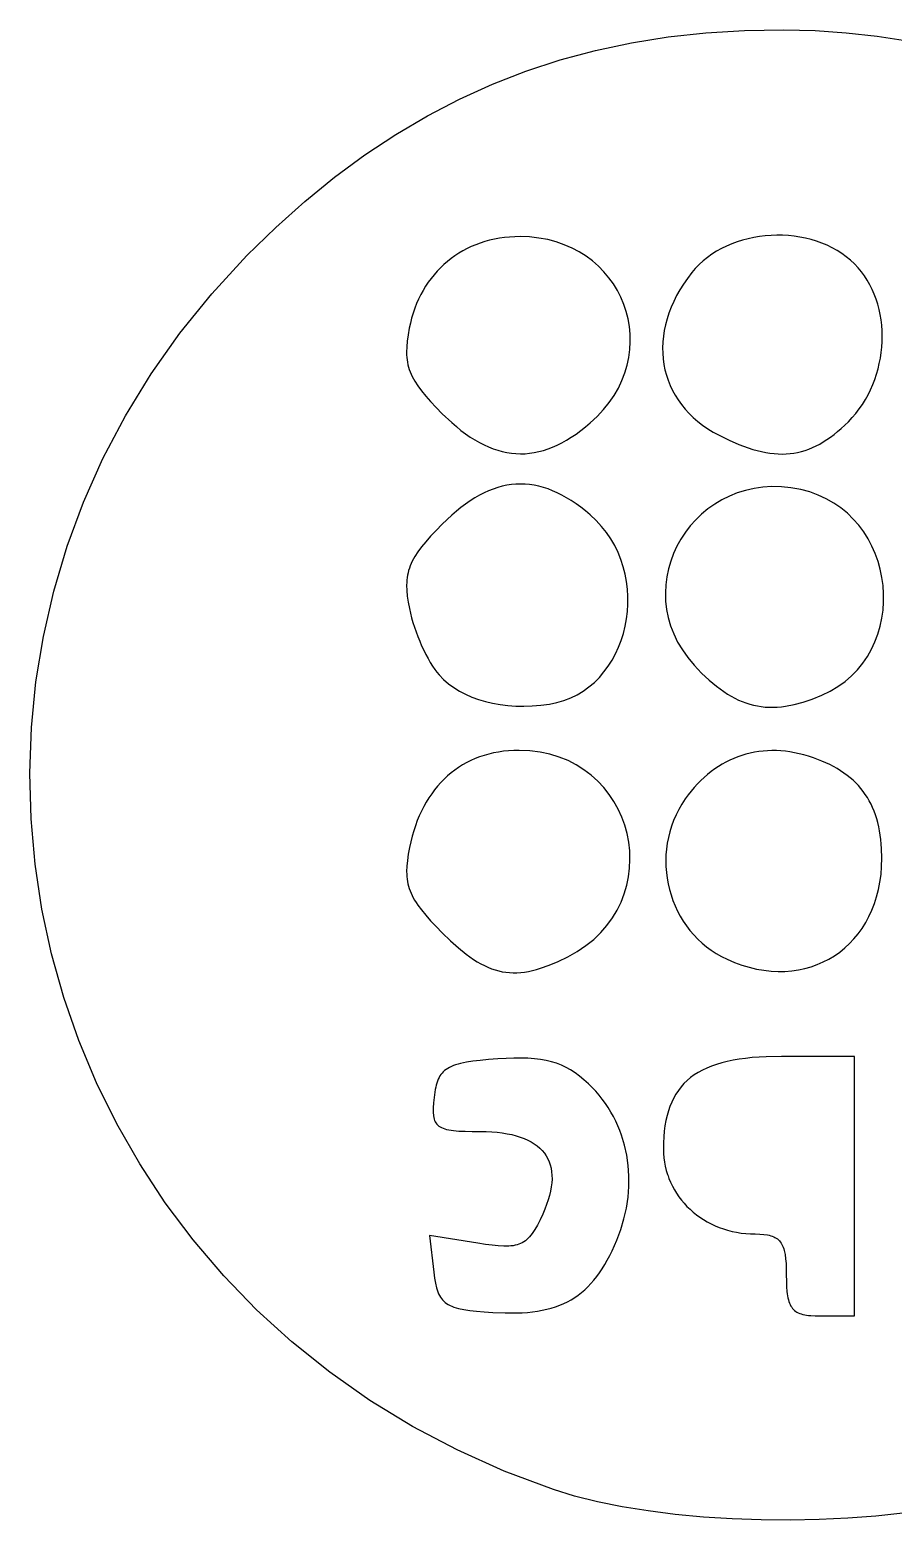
# Model space of a CAD drawing. Extents: x 70.3 to 133.4, y -81.7 to -32.
# Drawn here: x 88.542 to 90.884, y -80.133 to -76.093 of the extents above; entities that cross this region are included whole.
import ezdxf

# ---------------------------------------------------------------- set-up
doc = ezdxf.new("R2010")
doc.units = 0
doc.layers.add('BLACK', color=7, linetype='CONTINUOUS')

msp = doc.modelspace()

# ---------------------------------------------------------------- linework, layer by layer
at = {"layer": 'BLACK', "linetype": 'CONTINUOUS'}
for p, q in [((90.076504, -76.148721), (90.173987, -76.127951)), ((90.173987, -76.127951), (90.273768, -76.111983)), ((90.273768, -76.111983), (90.375935, -76.100781)), ((90.375935, -76.100781), (90.480572, -76.094307)), ((90.480572, -76.094307), (90.587766, -76.092526)), ((90.587766, -76.092526), (90.672778, -76.094775)), ((90.672778, -76.094775), (90.757129, -76.100606)), ((90.757129, -76.100606), (90.840728, -76.109949)), ((90.840728, -76.109949), (90.923487, -76.122737)), ((89.981232, -76.174328), (90.076504, -76.148721)), ((89.79698, -76.240201), (89.888086, -76.204809)), ((89.888086, -76.204809), (89.981232, -76.174328)), ((89.707826, -76.280539), (89.79698, -76.240201)), ((89.620538, -76.32586), (89.707826, -76.280539)), ((89.535031, -76.376201), (89.620538, -76.32586)), ((89.451217, -76.431597), (89.535031, -76.376201)), ((89.36901, -76.492085), (89.451217, -76.431597)), ((89.288324, -76.557701), (89.36901, -76.492085)), ((89.209073, -76.628481), (89.288324, -76.557701)), ((89.13117, -76.704462), (89.209073, -76.628481)), ((89.843497, -76.654467), (89.829598, -76.655858)), ((89.857635, -76.653628), (89.843497, -76.654467)), ((89.872003, -76.653346), (89.857635, -76.653628)), ((89.898049, -76.654273), (89.872003, -76.653346)), ((89.923116, -76.656997), (89.898049, -76.654273)), ((90.521502, -76.65308), (90.506, -76.655653)), ((90.53714, -76.651199), (90.521502, -76.65308)), ((90.552869, -76.650013), (90.53714, -76.651199)), ((90.568644, -76.649522), (90.552869, -76.650013)), ((90.584417, -76.649732), (90.568644, -76.649522)), ((90.600143, -76.650642), (90.584417, -76.649732)), ((90.615778, -76.652257), (90.600143, -76.650642)), ((90.631274, -76.654578), (90.615778, -76.652257)), ((90.646586, -76.657608), (90.631274, -76.654578)), ((89.716771, -76.691907), (89.705764, -76.69839)), ((89.728108, -76.6859), (89.716771, -76.691907)), ((89.739766, -76.680375), (89.728108, -76.6859)), ((89.751736, -76.675341), (89.739766, -76.680375)), ((89.764009, -76.670805), (89.751736, -76.675341)), ((89.776576, -76.666775), (89.764009, -76.670805)), ((89.789427, -76.663257), (89.776576, -76.666775)), ((89.802554, -76.66026), (89.789427, -76.663257)), ((89.815947, -76.657791), (89.802554, -76.66026)), ((89.829598, -76.655858), (89.815947, -76.657791)), ((89.947172, -76.661436), (89.923116, -76.656997)), ((89.970185, -76.667504), (89.947172, -76.661436)), ((89.992123, -76.675118), (89.970185, -76.667504)), ((90.012956, -76.684193), (89.992123, -76.675118)), ((90.032651, -76.694647), (90.012956, -76.684193)), ((90.051176, -76.706395), (90.032651, -76.694647)), ((90.40515, -76.692829), (90.392387, -76.700848)), ((90.418415, -76.685481), (90.40515, -76.692829)), ((90.432138, -76.678809), (90.418415, -76.685481)), ((90.446271, -76.672814), (90.432138, -76.678809)), ((90.46077, -76.667498), (90.446271, -76.672814)), ((90.475588, -76.662864), (90.46077, -76.667498)), ((90.49068, -76.658915), (90.475588, -76.662864)), ((90.506, -76.655653), (90.49068, -76.658915)), ((90.661669, -76.661349), (90.646586, -76.657608)), ((90.676476, -76.665804), (90.661669, -76.661349)), ((90.690961, -76.670975), (90.676476, -76.665804)), ((90.70508, -76.676864), (90.690961, -76.670975)), ((90.718786, -76.683475), (90.70508, -76.676864)), ((90.732034, -76.690809), (90.718786, -76.683475)), ((90.744777, -76.698869), (90.732034, -76.690809)), ((89.035734, -76.807955), (89.13117, -76.704462)), ((89.665219, -76.728926), (89.655999, -76.737673)), ((89.674815, -76.720616), (89.665219, -76.728926)), ((89.684777, -76.712752), (89.674815, -76.720616)), ((89.695096, -76.705341), (89.684777, -76.712752)), ((89.705764, -76.69839), (89.695096, -76.705341)), ((90.0685, -76.719352), (90.051176, -76.706395)), ((90.084592, -76.733436), (90.0685, -76.719352)), ((90.099419, -76.748561), (90.084592, -76.733436)), ((90.357571, -76.728916), (90.347276, -76.739601)), ((90.368552, -76.718895), (90.357571, -76.728916)), ((90.380172, -76.709538), (90.368552, -76.718895)), ((90.392387, -76.700848), (90.380172, -76.709538)), ((90.756971, -76.707658), (90.744777, -76.698869)), ((90.768568, -76.717177), (90.756971, -76.707658)), ((90.779524, -76.727429), (90.768568, -76.717177)), ((90.78917, -76.737696), (90.779524, -76.727429)), ((89.630684, -76.766466), (89.623057, -76.776889)), ((89.638722, -76.756451), (89.630684, -76.766466)), ((89.647164, -76.74685), (89.638722, -76.756451)), ((89.655999, -76.737673), (89.647164, -76.74685)), ((90.112949, -76.764645), (90.099419, -76.748561)), ((90.125152, -76.781603), (90.112949, -76.764645)), ((90.326109, -76.766364), (90.315441, -76.781905)), ((90.337712, -76.750946), (90.326109, -76.766364)), ((90.347276, -76.739601), (90.337712, -76.750946)), ((90.798145, -76.748512), (90.78917, -76.737696)), ((90.806452, -76.75984), (90.798145, -76.748512)), ((90.814092, -76.771648), (90.806452, -76.75984)), ((90.821066, -76.783899), (90.814092, -76.771648)), ((88.94902, -76.915091), (89.035734, -76.807955)), ((89.60274, -76.81053), (89.596852, -76.822509)), ((89.609076, -76.798929), (89.60274, -76.81053)), ((89.615851, -76.787713), (89.609076, -76.798929)), ((89.623057, -76.776889), (89.615851, -76.787713)), ((90.135995, -76.799351), (90.125152, -76.781603)), ((90.145447, -76.817805), (90.135995, -76.799351)), ((90.2969, -76.813265), (90.289019, -76.829038)), ((90.305706, -76.797546), (90.2969, -76.813265)), ((90.315441, -76.781905), (90.305706, -76.797546)), ((90.827376, -76.79656), (90.821066, -76.783899)), ((90.833022, -76.809594), (90.827376, -76.79656)), ((90.838007, -76.822968), (90.833022, -76.809594)), ((89.586457, -76.84757), (89.581969, -76.860637)), ((89.591421, -76.834859), (89.586457, -76.84757)), ((89.596852, -76.822509), (89.591421, -76.834859)), ((90.153476, -76.836881), (90.145447, -76.817805)), ((90.16005, -76.856495), (90.153476, -76.836881)), ((90.165138, -76.876564), (90.16005, -76.856495)), ((90.282058, -76.844843), (90.276015, -76.860657)), ((90.289019, -76.829038), (90.282058, -76.844843)), ((90.842331, -76.836646), (90.838007, -76.822968)), ((90.845996, -76.850594), (90.842331, -76.836646)), ((90.849004, -76.864776), (90.845996, -76.850594)), ((89.574455, -76.887806), (89.571448, -76.901893)), ((89.577965, -76.874052), (89.574455, -76.887806)), ((89.581969, -76.860637), (89.577965, -76.874052)), ((90.168708, -76.897003), (90.165138, -76.876564)), ((90.170728, -76.917729), (90.168708, -76.897003)), ((90.266665, -76.892218), (90.26335, -76.90792)), ((90.270885, -76.876456), (90.266665, -76.892218)), ((90.276015, -76.860657), (90.270885, -76.876456)), ((90.851356, -76.879158), (90.849004, -76.864776)), ((90.853052, -76.893705), (90.851356, -76.879158)), ((90.854095, -76.908383), (90.853052, -76.893705)), ((88.870938, -77.025512), (88.94902, -76.915091)), ((89.565916, -76.936545), (89.564508, -76.952134)), ((89.568252, -76.919856), (89.565916, -76.936545)), ((89.571448, -76.901893), (89.568252, -76.919856)), ((90.171167, -76.938657), (90.170728, -76.917729)), ((90.260937, -76.92354), (90.25946, -76.938657)), ((90.26335, -76.90792), (90.260937, -76.92354)), ((90.854486, -76.923155), (90.854095, -76.908383)), ((90.854226, -76.937988), (90.854486, -76.923155)), ((89.564508, -76.952134), (89.564094, -76.966794)), ((89.564094, -76.966794), (89.56428, -76.973831)), ((89.56428, -76.973831), (89.564741, -76.9807)), ((90.167173, -76.980784), (90.169992, -76.959703)), ((90.169992, -76.959703), (90.171167, -76.938657)), ((90.259422, -76.939053), (90.2588, -76.954437)), ((90.2588, -76.954437), (90.25907, -76.96967)), ((90.25907, -76.96967), (90.260225, -76.984729)), ((90.25946, -76.938657), (90.259422, -76.939053)), ((90.849556, -76.982501), (90.85176, -76.967696)), ((90.85176, -76.967696), (90.853317, -76.952847)), ((90.853317, -76.952847), (90.854226, -76.937988)), ((89.564741, -76.9807), (89.565483, -76.987424)), ((89.565483, -76.987424), (89.566516, -76.994025)), ((89.566516, -76.994025), (89.567848, -77.000523)), ((89.567848, -77.000523), (89.569487, -77.006941)), ((89.569487, -77.006941), (89.571442, -77.013301)), ((89.571442, -77.013301), (89.573721, -77.019623)), ((90.156473, -77.022713), (90.162677, -77.001815)), ((90.162677, -77.001815), (90.167173, -76.980784)), ((90.260225, -76.984729), (90.262263, -76.99959)), ((90.262263, -76.99959), (90.26518, -77.01423)), ((90.26518, -77.01423), (90.268971, -77.028628)), ((90.839079, -77.026304), (90.843214, -77.01184)), ((90.843214, -77.01184), (90.846707, -76.997228)), ((90.846707, -76.997228), (90.849556, -76.982501)), ((88.801399, -77.138863), (88.870938, -77.025512)), ((89.573721, -77.019623), (89.576332, -77.02593)), ((89.576332, -77.02593), (89.579284, -77.032243)), ((89.579284, -77.032243), (89.582586, -77.038584)), ((89.582586, -77.038584), (89.586245, -77.044974)), ((89.586245, -77.044974), (89.594668, -77.057991)), ((89.594668, -77.057991), (89.604623, -77.071465)), ((90.138814, -77.063773), (90.148529, -77.043394)), ((90.148529, -77.043394), (90.156473, -77.022713)), ((90.268971, -77.028628), (90.273634, -77.042759)), ((90.273634, -77.042759), (90.279164, -77.056601)), ((90.279164, -77.056601), (90.285556, -77.070131)), ((90.822831, -77.068454), (90.828886, -77.054645)), ((90.828886, -77.054645), (90.834302, -77.040584)), ((90.834302, -77.040584), (90.839079, -77.026304)), ((89.604623, -77.071465), (89.616176, -77.08557)), ((89.616176, -77.08557), (89.629393, -77.100479)), ((90.113942, -77.103291), (90.127295, -77.083766)), ((90.127295, -77.083766), (90.138814, -77.063773)), ((90.285556, -77.070131), (90.292809, -77.083326)), ((90.292809, -77.083326), (90.300917, -77.096163)), ((90.300917, -77.096163), (90.309877, -77.10862)), ((90.80085, -77.108011), (90.808811, -77.095171)), ((90.808811, -77.095171), (90.816139, -77.081974)), ((90.816139, -77.081974), (90.822831, -77.068454)), ((88.740315, -77.254784), (88.801399, -77.138863)), ((89.629393, -77.100479), (89.644343, -77.116366)), ((89.644343, -77.116366), (89.661091, -77.133403)), ((89.661091, -77.133403), (89.686545, -77.157463)), ((90.081603, -77.140596), (90.098721, -77.122262)), ((90.098721, -77.122262), (90.113942, -77.103291)), ((90.309877, -77.10862), (90.319684, -77.120673)), ((90.319684, -77.120673), (90.330336, -77.1323)), ((90.330336, -77.1323), (90.341828, -77.143477)), ((90.773172, -77.144033), (90.783029, -77.132476)), ((90.783029, -77.132476), (90.792255, -77.120457)), ((90.792255, -77.120457), (90.80085, -77.108011)), ((89.686545, -77.157463), (89.699195, -77.168364)), ((89.699195, -77.168364), (89.711798, -77.178512)), ((89.711798, -77.178512), (89.724359, -77.187908)), ((90.023838, -77.188422), (90.036678, -77.179096)), ((90.036678, -77.179096), (90.049582, -77.169025)), ((90.049582, -77.169025), (90.062554, -77.158208)), ((90.062554, -77.158208), (90.081603, -77.140596)), ((90.341828, -77.143477), (90.354157, -77.154182)), ((90.354157, -77.154182), (90.367317, -77.164392)), ((90.367317, -77.164392), (90.381307, -77.174083)), ((90.381307, -77.174083), (90.396121, -77.183234)), ((90.733565, -77.181878), (90.74325, -77.173497)), ((90.74325, -77.173497), (90.762687, -77.155093)), ((90.762687, -77.155093), (90.773172, -77.144033)), ((89.724359, -77.187908), (89.736882, -77.196552)), ((89.736882, -77.196552), (89.749371, -77.204444)), ((89.749371, -77.204444), (89.76183, -77.211585)), ((89.76183, -77.211585), (89.774263, -77.217975)), ((89.774263, -77.217975), (89.786675, -77.223614)), ((89.960463, -77.223858), (89.973042, -77.218264)), ((89.973042, -77.218264), (89.985665, -77.211923)), ((89.985665, -77.211923), (89.998336, -77.204836)), ((89.998336, -77.204836), (90.011059, -77.197002)), ((90.011059, -77.197002), (90.023838, -77.188422)), ((90.396121, -77.183234), (90.411757, -77.19182)), ((90.411757, -77.19182), (90.439238, -77.205315)), ((90.439238, -77.205315), (90.465573, -77.216746)), ((90.465573, -77.216746), (90.490848, -77.226106)), ((90.675232, -77.220724), (90.685035, -77.215605)), ((90.685035, -77.215605), (90.694791, -77.209946)), ((90.694791, -77.209946), (90.704511, -77.203745)), ((90.704511, -77.203745), (90.714206, -77.197)), ((90.714206, -77.197), (90.723887, -77.189712)), ((90.723887, -77.189712), (90.733565, -77.181878)), ((88.687597, -77.37292), (88.740315, -77.254784)), ((89.786675, -77.223614), (89.799069, -77.228503)), ((89.799069, -77.228503), (89.81145, -77.232641)), ((89.81145, -77.232641), (89.823822, -77.236029)), ((89.823822, -77.236029), (89.836188, -77.238667)), ((89.836188, -77.238667), (89.848553, -77.240555)), ((89.848553, -77.240555), (89.860921, -77.241694)), ((89.860921, -77.241694), (89.873296, -77.242084)), ((89.873296, -77.242084), (89.885682, -77.241725)), ((89.885682, -77.241725), (89.898083, -77.240617)), ((89.898083, -77.240617), (89.910504, -77.238761)), ((89.910504, -77.238761), (89.922948, -77.236157)), ((89.922948, -77.236157), (89.93542, -77.232805)), ((89.93542, -77.232805), (89.947924, -77.228705)), ((89.947924, -77.228705), (89.960463, -77.223858)), ((90.490848, -77.226106), (90.503115, -77.230006)), ((90.503115, -77.230006), (90.515151, -77.233385)), ((90.515151, -77.233385), (90.526965, -77.236241)), ((90.526965, -77.236241), (90.538568, -77.238574)), ((90.538568, -77.238574), (90.549973, -77.240381)), ((90.549973, -77.240381), (90.561188, -77.241663)), ((90.561188, -77.241663), (90.572226, -77.242418)), ((90.572226, -77.242418), (90.583097, -77.242644)), ((90.583097, -77.242644), (90.593813, -77.242341)), ((90.593813, -77.242341), (90.604383, -77.241508)), ((90.604383, -77.241508), (90.614819, -77.240143)), ((90.614819, -77.240143), (90.625133, -77.238245)), ((90.625133, -77.238245), (90.635333, -77.235813)), ((90.635333, -77.235813), (90.645433, -77.232846)), ((90.645433, -77.232846), (90.655442, -77.229343)), ((90.655442, -77.229343), (90.665371, -77.225303)), ((90.665371, -77.225303), (90.675232, -77.220724)), ((89.799069, -77.337606), (89.786675, -77.342494)), ((89.81145, -77.333468), (89.799069, -77.337606)), ((89.823822, -77.33008), (89.81145, -77.333468)), ((89.836188, -77.327442), (89.823822, -77.33008)), ((89.848553, -77.325554), (89.836188, -77.327442)), ((89.860921, -77.324415), (89.848553, -77.325554)), ((89.873296, -77.324025), (89.860921, -77.324415)), ((89.885682, -77.324384), (89.873296, -77.324025)), ((89.898084, -77.325491), (89.885682, -77.324384)), ((89.910504, -77.327347), (89.898084, -77.325491)), ((89.922949, -77.329952), (89.910504, -77.327347)), ((89.93542, -77.333304), (89.922949, -77.329952)), ((89.947924, -77.337403), (89.93542, -77.333304)), ((89.960463, -77.34225), (89.947924, -77.337403)), ((90.483706, -77.341292), (90.461414, -77.348227)), ((90.506854, -77.33608), (90.483706, -77.341292)), ((90.530802, -77.332685), (90.506854, -77.33608)), ((90.555494, -77.331196), (90.530802, -77.332685)), ((90.580875, -77.331706), (90.555494, -77.331196)), ((90.606891, -77.334304), (90.580875, -77.331706)), ((90.633484, -77.339084), (90.606891, -77.334304)), ((90.657972, -77.345561), (90.633484, -77.339084)), ((88.643157, -77.492911), (88.687597, -77.37292)), ((89.724359, -77.378201), (89.711798, -77.387597)), ((89.736882, -77.369556), (89.724359, -77.378201)), ((89.749371, -77.361664), (89.736882, -77.369556)), ((89.76183, -77.354523), (89.749371, -77.361664)), ((89.774263, -77.348133), (89.76183, -77.354523)), ((89.786675, -77.342494), (89.774263, -77.348133)), ((89.973042, -77.347844), (89.960463, -77.34225)), ((89.985665, -77.354185), (89.973042, -77.347844)), ((89.998336, -77.361273), (89.985665, -77.354185)), ((90.011059, -77.369106), (89.998336, -77.361273)), ((90.023838, -77.377686), (90.011059, -77.369106)), ((90.036678, -77.387012), (90.023838, -77.377686)), ((90.400223, -77.378467), (90.381907, -77.391388)), ((90.419617, -77.366906), (90.400223, -77.378467)), ((90.440032, -77.356796), (90.419617, -77.366906)), ((90.461414, -77.348227), (90.440032, -77.356796)), ((90.68111, -77.353865), (90.657972, -77.345561)), ((90.702886, -77.363883), (90.68111, -77.353865)), ((90.723291, -77.375505), (90.702886, -77.363883)), ((90.742311, -77.388618), (90.723291, -77.375505)), ((89.686545, -77.408645), (89.661091, -77.432705)), ((89.699195, -77.397745), (89.686545, -77.408645)), ((89.711798, -77.387597), (89.699195, -77.397745)), ((90.049582, -77.397083), (90.036678, -77.387012)), ((90.062555, -77.4079), (90.049582, -77.397083)), ((90.078684, -77.422886), (90.062555, -77.4079)), ((90.348727, -77.420942), (90.333975, -77.437393)), ((90.364723, -77.405576), (90.348727, -77.420942)), ((90.381907, -77.391388), (90.364723, -77.405576)), ((90.759935, -77.403109), (90.742311, -77.388618)), ((90.776152, -77.418867), (90.759935, -77.403109)), ((90.79095, -77.43578), (90.776152, -77.418867)), ((89.644402, -77.449683), (89.6295, -77.465522)), ((89.661091, -77.432705), (89.644402, -77.449683)), ((90.093366, -77.438783), (90.078684, -77.422886)), ((90.106619, -77.455508), (90.093366, -77.438783)), ((90.118461, -77.472975), (90.106619, -77.455508)), ((90.320522, -77.454838), (90.308423, -77.473186)), ((90.333975, -77.437393), (90.320522, -77.454838)), ((90.804319, -77.453735), (90.79095, -77.43578)), ((90.816245, -77.472621), (90.804319, -77.453735)), ((88.606904, -77.614402), (88.643157, -77.492911)), ((89.604795, -77.494452), (89.59486, -77.507881)), ((89.61632, -77.480389), (89.604795, -77.494452)), ((89.6295, -77.465522), (89.61632, -77.480389)), ((90.12891, -77.4911), (90.118461, -77.472975)), ((90.137985, -77.509799), (90.12891, -77.4911)), ((90.297734, -77.492346), (90.288511, -77.512226)), ((90.308423, -77.473186), (90.297734, -77.492346)), ((90.826719, -77.492324), (90.816245, -77.472621)), ((90.835728, -77.512734), (90.826719, -77.492324)), ((89.576551, -77.539777), (89.573942, -77.546038)), ((89.5795, -77.533505), (89.576551, -77.539777)), ((89.582797, -77.527201), (89.5795, -77.533505)), ((89.586451, -77.520842), (89.582797, -77.527201)), ((89.59486, -77.507881), (89.586451, -77.520842)), ((90.145704, -77.528987), (90.137985, -77.509799)), ((90.152085, -77.54858), (90.145704, -77.528987)), ((90.280808, -77.532736), (90.274681, -77.553784)), ((90.288511, -77.512226), (90.280808, -77.532736)), ((90.84326, -77.533738), (90.835728, -77.512734)), ((90.849306, -77.555224), (90.84326, -77.533738)), ((89.565715, -77.577901), (89.564975, -77.584534)), ((89.566745, -77.571384), (89.565715, -77.577901)), ((89.568075, -77.564959), (89.566745, -77.571384)), ((89.569713, -77.558608), (89.568075, -77.564959)), ((89.571665, -77.552307), (89.569713, -77.558608)), ((89.573942, -77.546038), (89.571665, -77.552307)), ((90.157147, -77.568494), (90.152085, -77.54858)), ((90.160908, -77.588643), (90.157147, -77.568494)), ((90.270186, -77.575278), (90.267378, -77.597128)), ((90.274681, -77.553784), (90.270186, -77.575278)), ((90.853852, -77.57708), (90.849306, -77.555224)), ((90.856887, -77.599194), (90.853852, -77.57708)), ((88.578751, -77.737034), (88.606904, -77.614402)), ((89.564518, -77.591302), (89.564335, -77.598226)), ((89.564335, -77.598226), (89.564761, -77.61263)), ((89.564975, -77.584534), (89.564518, -77.591302)), ((89.564761, -77.61263), (89.566187, -77.627912)), ((90.163385, -77.608944), (90.160908, -77.588643)), ((90.164599, -77.629311), (90.163385, -77.608944)), ((90.267378, -77.597128), (90.266312, -77.619242)), ((90.266312, -77.619242), (90.266643, -77.629311)), ((90.8584, -77.621453), (90.856887, -77.599194)), ((90.85838, -77.643747), (90.8584, -77.621453)), ((89.566187, -77.627912), (89.568547, -77.644241)), ((89.568547, -77.644241), (89.571776, -77.661785)), ((89.571776, -77.661785), (89.574447, -77.673978)), ((90.163304, -77.66991), (90.164565, -77.649661)), ((90.164565, -77.649661), (90.164599, -77.629311)), ((90.266643, -77.629311), (90.267045, -77.641529)), ((90.267045, -77.641529), (90.269631, -77.663898)), ((90.269631, -77.663898), (90.274125, -77.686257)), ((90.856815, -77.665961), (90.85838, -77.643747)), ((89.574447, -77.673978), (89.577626, -77.686475)), ((89.577626, -77.686475), (89.581273, -77.699182)), ((89.581273, -77.699182), (89.585346, -77.712008)), ((90.157171, -77.709762), (90.160834, -77.689971)), ((90.160834, -77.689971), (90.163304, -77.66991)), ((90.274125, -77.686257), (90.280584, -77.708515)), ((90.849003, -77.709707), (90.853693, -77.687985)), ((90.853693, -77.687985), (90.856815, -77.665961)), ((88.558609, -77.86045), (88.578751, -77.737034)), ((89.585346, -77.712008), (89.589803, -77.72486)), ((89.589803, -77.72486), (89.594604, -77.737647)), ((89.594604, -77.737647), (89.599708, -77.750276)), ((90.146346, -77.748193), (90.152336, -77.729198)), ((90.152336, -77.729198), (90.157171, -77.709762)), ((90.280584, -77.708515), (90.289063, -77.730581)), ((90.289063, -77.730581), (90.299617, -77.752364)), ((90.834873, -77.751793), (90.842734, -77.731013)), ((90.842734, -77.731013), (90.849003, -77.709707)), ((89.599708, -77.750276), (89.605071, -77.762654)), ((89.605071, -77.762654), (89.610655, -77.774691)), ((89.610655, -77.774691), (89.616416, -77.786292)), ((90.12163, -77.801697), (90.130975, -77.784528)), ((90.130975, -77.784528), (90.13922, -77.766665)), ((90.13922, -77.766665), (90.146346, -77.748193)), ((90.299617, -77.752364), (90.312302, -77.773772)), ((90.312302, -77.773772), (90.327172, -77.794715)), ((90.814333, -77.791324), (90.82541, -77.771934)), ((90.82541, -77.771934), (90.834873, -77.751793)), ((89.616416, -77.786292), (89.622314, -77.797367)), ((89.622314, -77.797367), (89.628308, -77.807823)), ((89.628308, -77.807823), (89.634356, -77.817568)), ((89.634356, -77.817568), (89.640416, -77.82651)), ((89.640416, -77.82651), (89.646448, -77.834556)), ((90.099715, -77.833619), (90.111204, -77.818089)), ((90.111204, -77.818089), (90.12163, -77.801697)), ((90.327172, -77.794715), (90.344285, -77.8151)), ((90.344285, -77.8151), (90.364574, -77.836428)), ((90.787291, -77.827402), (90.801631, -77.80985)), ((90.801631, -77.80985), (90.814333, -77.791324)), ((88.546388, -77.984292), (88.558609, -77.86045)), ((89.646448, -77.834556), (89.65241, -77.841615)), ((89.65241, -77.841615), (89.664628, -77.854027)), ((89.664628, -77.854027), (89.677947, -77.865506)), ((89.677947, -77.865506), (89.692316, -77.876038)), ((90.059049, -77.874191), (90.073619, -77.861755)), ((90.073619, -77.861755), (90.08718, -77.848202)), ((90.08718, -77.848202), (90.099715, -77.833619)), ((90.364574, -77.836428), (90.384655, -77.855501)), ((90.384655, -77.855501), (90.404611, -77.872337)), ((90.734336, -77.873084), (90.753655, -77.85913)), ((90.753655, -77.85913), (90.771303, -77.843866)), ((90.771303, -77.843866), (90.787291, -77.827402)), ((89.692316, -77.876038), (89.707683, -77.885609)), ((89.707683, -77.885609), (89.723998, -77.894206)), ((89.723998, -77.894206), (89.74121, -77.901816)), ((89.74121, -77.901816), (89.759268, -77.908426)), ((89.991052, -77.911095), (90.009473, -77.903964)), ((90.009473, -77.903964), (90.026958, -77.895381)), ((90.026958, -77.895381), (90.04349, -77.885428)), ((90.04349, -77.885428), (90.059049, -77.874191)), ((90.404611, -77.872337), (90.424526, -77.886956)), ((90.424526, -77.886956), (90.434494, -77.89344)), ((90.434494, -77.89344), (90.444482, -77.899377)), ((90.444482, -77.899377), (90.454502, -77.90477)), ((90.454502, -77.90477), (90.464564, -77.909621)), ((90.639745, -77.915532), (90.664711, -77.90706)), ((90.664711, -77.90706), (90.690636, -77.896607)), ((90.690636, -77.896607), (90.713333, -77.885613)), ((90.713333, -77.885613), (90.734336, -77.873084)), ((89.759268, -77.908426), (89.778122, -77.914021)), ((89.778122, -77.914021), (89.79772, -77.918588)), ((89.79772, -77.918588), (89.818012, -77.922115)), ((89.818012, -77.922115), (89.838946, -77.924587)), ((89.838946, -77.924587), (89.860472, -77.92599)), ((89.860472, -77.92599), (89.882539, -77.926313)), ((89.882539, -77.926313), (89.905097, -77.925541)), ((89.905097, -77.925541), (89.928094, -77.92366)), ((89.928094, -77.92366), (89.951479, -77.920658)), ((89.951479, -77.920658), (89.971715, -77.916687)), ((89.971715, -77.916687), (89.991052, -77.911095)), ((90.464564, -77.909621), (90.474678, -77.913932)), ((90.474678, -77.913932), (90.484855, -77.917707)), ((90.484855, -77.917707), (90.495104, -77.920947)), ((90.495104, -77.920947), (90.505437, -77.923654)), ((90.505437, -77.923654), (90.515864, -77.925832)), ((90.515864, -77.925832), (90.526396, -77.927483)), ((90.526396, -77.927483), (90.537042, -77.928609)), ((90.537042, -77.928609), (90.547814, -77.929212)), ((90.547814, -77.929212), (90.558721, -77.929296)), ((90.558721, -77.929296), (90.569774, -77.928862)), ((90.569774, -77.928862), (90.580984, -77.927914)), ((90.580984, -77.927914), (90.59236, -77.926452)), ((90.59236, -77.926452), (90.615656, -77.922002)), ((90.615656, -77.922002), (90.639745, -77.915532)), ((88.542001, -78.108204), (88.546388, -77.984292)), ((89.750388, -78.068504), (89.738674, -78.073673)), ((89.762417, -78.063858), (89.750388, -78.068504)), ((89.774755, -78.059739), (89.762417, -78.063858)), ((89.787399, -78.056154), (89.774755, -78.059739)), ((89.800341, -78.053106), (89.787399, -78.056154)), ((89.813577, -78.050602), (89.800341, -78.053106)), ((89.8271, -78.048645), (89.813577, -78.050602)), ((89.840904, -78.047241), (89.8271, -78.048645)), ((89.854986, -78.046395), (89.840904, -78.047241)), ((89.869338, -78.046112), (89.854986, -78.046395)), ((89.89862, -78.047308), (89.869338, -78.046112)), ((89.926578, -78.050811), (89.89862, -78.047308)), ((89.953181, -78.056497), (89.926578, -78.050811)), ((89.978399, -78.064239), (89.953181, -78.056497)), ((90.002202, -78.073911), (89.978399, -78.064239)), ((90.451793, -78.067828), (90.44108, -78.072617)), ((90.462677, -78.063523), (90.451793, -78.067828)), ((90.473726, -78.059703), (90.462677, -78.063523)), ((90.484934, -78.056371), (90.473726, -78.059703)), ((90.496293, -78.053528), (90.484934, -78.056371)), ((90.507799, -78.051177), (90.496293, -78.053528)), ((90.519444, -78.049319), (90.507799, -78.051177)), ((90.531223, -78.047958), (90.519444, -78.049319)), ((90.543129, -78.047093), (90.531223, -78.047958)), ((90.555156, -78.046729), (90.543129, -78.047093)), ((90.567297, -78.046866), (90.555156, -78.046729)), ((90.579546, -78.047507), (90.567297, -78.046866)), ((90.591897, -78.048654), (90.579546, -78.047507)), ((90.604344, -78.050309), (90.591897, -78.048654)), ((90.616881, -78.052473), (90.604344, -78.050309)), ((90.6295, -78.055149), (90.616881, -78.052473)), ((90.642197, -78.058339), (90.6295, -78.055149)), ((90.654963, -78.062045), (90.642197, -78.058339)), ((90.667795, -78.066269), (90.654963, -78.062045)), ((90.690954, -78.075105), (90.667795, -78.066269)), ((88.545358, -78.231828), (88.542001, -78.108204)), ((89.68504, -78.107189), (89.675339, -78.115391)), ((89.695091, -78.09948), (89.68504, -78.107189)), ((89.705485, -78.092269), (89.695091, -78.09948)), ((89.716217, -78.085561), (89.705485, -78.092269)), ((89.727282, -78.079361), (89.716217, -78.085561)), ((89.738674, -78.073673), (89.727282, -78.079361)), ((90.024561, -78.085388), (90.002202, -78.073911)), ((90.045447, -78.098545), (90.024561, -78.085388)), ((90.064828, -78.113256), (90.045447, -78.098545)), ((90.390301, -78.103745), (90.380747, -78.111393)), ((90.400065, -78.096569), (90.390301, -78.103745)), ((90.41003, -78.089866), (90.400065, -78.096569)), ((90.420192, -78.083638), (90.41003, -78.089866)), ((90.430544, -78.077888), (90.420192, -78.083638)), ((90.44108, -78.072617), (90.430544, -78.077888)), ((90.701925, -78.079886), (90.690954, -78.075105)), ((90.712492, -78.084913), (90.701925, -78.079886)), ((90.722659, -78.090189), (90.712492, -78.084913)), ((90.732426, -78.095719), (90.722659, -78.090189)), ((90.741798, -78.101504), (90.732426, -78.095719)), ((90.750774, -78.107548), (90.741798, -78.101504)), ((90.759359, -78.113855), (90.750774, -78.107548)), ((89.648389, -78.142906), (89.640142, -78.153031)), ((89.657008, -78.133255), (89.648389, -78.142906)), ((89.665993, -78.124082), (89.657008, -78.133255)), ((89.675339, -78.115391), (89.665993, -78.124082)), ((90.082677, -78.129394), (90.064828, -78.113256)), ((90.098962, -78.146835), (90.082677, -78.129394)), ((90.113655, -78.165452), (90.098962, -78.146835)), ((90.344743, -78.146658), (90.336327, -78.156633)), ((90.3534, -78.137145), (90.344743, -78.146658)), ((90.36229, -78.128095), (90.3534, -78.137145)), ((90.371408, -78.11951), (90.36229, -78.128095)), ((90.380747, -78.111393), (90.371408, -78.11951)), ((90.767553, -78.120428), (90.759359, -78.113855)), ((90.77536, -78.127269), (90.767553, -78.120428)), ((90.782781, -78.134382), (90.77536, -78.127269)), ((90.789819, -78.141771), (90.782781, -78.134382)), ((90.796475, -78.149438), (90.789819, -78.141771)), ((90.802753, -78.157387), (90.796475, -78.149438)), ((89.617689, -78.186192), (89.610986, -78.198159)), ((89.624786, -78.174679), (89.617689, -78.186192)), ((89.632272, -78.163623), (89.624786, -78.174679)), ((89.640142, -78.153031), (89.632272, -78.163623)), ((90.126725, -78.185121), (90.113655, -78.165452)), ((90.138143, -78.205715), (90.126725, -78.185121)), ((90.320241, -78.177958), (90.310967, -78.192045)), ((90.328158, -78.167067), (90.320241, -78.177958)), ((90.336327, -78.156633), (90.328158, -78.167067)), ((90.808653, -78.165621), (90.802753, -78.157387)), ((90.814179, -78.174143), (90.808653, -78.165621)), ((90.819333, -78.182956), (90.814179, -78.174143)), ((90.824116, -78.192064), (90.819333, -78.182956)), ((89.598785, -78.223431), (89.593299, -78.236727)), ((89.604683, -78.210574), (89.598785, -78.223431)), ((89.610986, -78.198159), (89.604683, -78.210574)), ((90.147879, -78.227108), (90.138143, -78.205715)), ((90.155904, -78.249175), (90.147879, -78.227108)), ((90.295178, -78.221198), (90.288645, -78.236191)), ((90.302615, -78.206471), (90.295178, -78.221198)), ((90.310967, -78.192045), (90.302615, -78.206471)), ((90.828531, -78.20147), (90.824116, -78.192064)), ((90.832581, -78.211177), (90.828531, -78.20147)), ((90.836267, -78.221188), (90.832581, -78.211177)), ((90.839591, -78.231507), (90.836267, -78.221188)), ((88.556371, -78.354805), (88.545358, -78.231828)), ((89.583584, -78.264614), (89.579366, -78.279195)), ((89.588231, -78.250457), (89.583584, -78.264614)), ((89.593299, -78.236727), (89.588231, -78.250457)), ((90.162187, -78.271791), (90.155904, -78.249175)), ((90.278252, -78.26682), (90.274373, -78.282382)), ((90.283006, -78.25141), (90.278252, -78.26682)), ((90.288645, -78.236191), (90.283006, -78.25141)), ((90.842556, -78.242136), (90.839591, -78.231507)), ((90.845164, -78.253079), (90.842556, -78.242136)), ((90.847417, -78.26434), (90.845164, -78.253079)), ((90.849318, -78.27592), (90.847417, -78.26434)), ((89.572237, -78.309605), (89.568904, -78.327617)), ((89.579366, -78.279195), (89.572237, -78.309605)), ((90.166699, -78.294829), (90.162187, -78.271791)), ((90.16941, -78.318164), (90.166699, -78.294829)), ((90.271359, -78.298061), (90.269201, -78.313818)), ((90.274373, -78.282382), (90.271359, -78.298061)), ((90.850868, -78.287825), (90.849318, -78.27592)), ((90.852069, -78.300056), (90.850868, -78.287825)), ((90.852925, -78.312617), (90.852069, -78.300056)), ((89.566439, -78.34433), (89.56491, -78.359921)), ((89.568904, -78.327617), (89.566439, -78.34433)), ((90.169312, -78.365223), (90.170291, -78.341671)), ((90.170291, -78.341671), (90.16941, -78.318164)), ((90.267526, -78.341671), (90.267413, -78.34542)), ((90.267413, -78.34542), (90.267764, -78.36119)), ((90.267889, -78.329617), (90.267526, -78.341671)), ((90.269201, -78.313818), (90.267889, -78.329617)), ((90.853607, -78.338742), (90.852925, -78.312617)), ((90.853018, -78.36097), (90.853607, -78.338742)), ((88.57495, -78.47678), (88.556371, -78.354805)), ((89.56491, -78.359921), (89.564384, -78.374568)), ((89.564384, -78.374568), (89.564519, -78.381591)), ((89.564519, -78.381591), (89.56493, -78.388445)), ((89.56493, -78.388445), (89.565627, -78.395152)), ((90.161654, -78.411962), (90.166443, -78.388695)), ((90.166443, -78.388695), (90.169312, -78.365223)), ((90.267764, -78.36119), (90.268932, -78.37689)), ((90.268932, -78.37689), (90.270907, -78.392484)), ((90.848412, -78.40343), (90.851275, -78.38254)), ((90.851275, -78.38254), (90.853018, -78.36097)), ((89.565627, -78.395152), (89.566616, -78.401732)), ((89.566616, -78.401732), (89.567908, -78.408209)), ((89.567908, -78.408209), (89.569509, -78.414604)), ((89.569509, -78.414604), (89.57143, -78.42094)), ((89.57143, -78.42094), (89.573678, -78.427239)), ((89.573678, -78.427239), (89.576262, -78.433522)), ((90.154916, -78.434897), (90.161654, -78.411962)), ((90.270907, -78.392484), (90.273679, -78.407933)), ((90.273679, -78.407933), (90.27724, -78.4232)), ((90.27724, -78.4232), (90.281578, -78.438249)), ((90.839465, -78.443082), (90.844464, -78.423619)), ((90.844464, -78.423619), (90.848412, -78.40343)), ((89.576262, -78.433522), (89.57919, -78.439813)), ((89.57919, -78.439813), (89.582471, -78.446132)), ((89.582471, -78.446132), (89.586113, -78.452503)), ((89.586113, -78.452503), (89.590125, -78.458946)), ((89.590125, -78.458946), (89.594515, -78.465486)), ((89.594515, -78.465486), (89.604465, -78.478939)), ((90.135473, -78.47927), (90.146199, -78.457375)), ((90.146199, -78.457375), (90.154916, -78.434897)), ((90.281578, -78.438249), (90.286686, -78.453042)), ((90.286686, -78.453042), (90.292552, -78.467542)), ((90.292552, -78.467542), (90.299167, -78.481712)), ((90.826453, -78.479746), (90.83345, -78.461799)), ((90.83345, -78.461799), (90.839465, -78.443082)), ((88.601008, -78.597395), (88.57495, -78.47678)), ((89.604465, -78.478939), (89.616029, -78.493038)), ((89.616029, -78.493038), (89.629276, -78.507962)), ((89.629276, -78.507962), (89.644274, -78.523886)), ((90.107875, -78.520809), (90.122708, -78.500457)), ((90.122708, -78.500457), (90.135473, -78.47927)), ((90.299167, -78.481712), (90.306521, -78.495514)), ((90.306521, -78.495514), (90.314606, -78.508912)), ((90.314606, -78.508912), (90.32341, -78.521869)), ((90.799916, -78.528743), (90.809651, -78.51324)), ((90.809651, -78.51324), (90.818508, -78.4969)), ((90.818508, -78.4969), (90.826453, -78.479746)), ((89.644274, -78.523886), (89.661091, -78.540987)), ((89.661091, -78.540987), (89.68353, -78.562686)), ((90.071886, -78.55851), (90.090945, -78.540202)), ((90.090945, -78.540202), (90.107875, -78.520809)), ((90.32341, -78.521869), (90.332925, -78.534346)), ((90.332925, -78.534346), (90.34314, -78.546308)), ((90.34314, -78.546308), (90.354047, -78.557716)), ((90.77795, -78.557147), (90.789338, -78.543386)), ((90.789338, -78.543386), (90.799916, -78.528743)), ((89.68353, -78.562686), (89.705035, -78.581883)), ((89.705035, -78.581883), (89.725774, -78.598609)), ((90.001649, -78.605664), (90.027268, -78.591366)), ((90.027268, -78.591366), (90.050671, -78.575607)), ((90.050671, -78.575607), (90.071886, -78.55851)), ((90.354047, -78.557716), (90.365635, -78.568534)), ((90.365635, -78.568534), (90.377894, -78.578725)), ((90.377894, -78.578725), (90.390816, -78.588251)), ((90.390816, -78.588251), (90.40439, -78.597075)), ((90.724998, -78.602919), (90.739277, -78.592912)), ((90.739277, -78.592912), (90.752885, -78.581932)), ((90.752885, -78.581932), (90.765787, -78.570003)), ((90.765787, -78.570003), (90.77795, -78.557147)), ((88.634454, -78.716291), (88.601008, -78.597395)), ((89.725774, -78.598609), (89.745914, -78.612896)), ((89.745914, -78.612896), (89.755811, -78.619135)), ((89.755811, -78.619135), (89.765621, -78.624776)), ((89.765621, -78.624776), (89.775365, -78.629824)), ((89.775365, -78.629824), (89.785064, -78.634281)), ((89.785064, -78.634281), (89.794738, -78.638153)), ((89.927767, -78.63697), (89.9511, -78.628614)), ((89.9511, -78.628614), (89.975672, -78.618168)), ((89.975672, -78.618168), (90.001649, -78.605664)), ((90.40439, -78.597075), (90.418606, -78.60516)), ((90.418606, -78.60516), (90.433456, -78.612469)), ((90.433456, -78.612469), (90.453775, -78.621075)), ((90.453775, -78.621075), (90.473975, -78.62835)), ((90.473975, -78.62835), (90.494022, -78.634314)), ((90.494022, -78.634314), (90.513882, -78.638992)), ((90.644747, -78.637586), (90.661863, -78.632777)), ((90.661863, -78.632777), (90.678481, -78.626883)), ((90.678481, -78.626883), (90.694565, -78.619927)), ((90.694565, -78.619927), (90.710083, -78.611932)), ((90.710083, -78.611932), (90.724998, -78.602919)), ((89.794738, -78.638153), (89.804408, -78.641443)), ((89.804408, -78.641443), (89.814096, -78.644154)), ((89.814096, -78.644154), (89.823821, -78.646292)), ((89.823821, -78.646292), (89.833606, -78.64786)), ((89.833606, -78.64786), (89.843471, -78.648861)), ((89.843471, -78.648861), (89.853436, -78.6493)), ((89.853436, -78.6493), (89.863523, -78.649182)), ((89.863523, -78.649182), (89.873752, -78.648509)), ((89.873752, -78.648509), (89.884145, -78.647286)), ((89.884145, -78.647286), (89.894722, -78.645516)), ((89.894722, -78.645516), (89.905504, -78.643204)), ((89.905504, -78.643204), (89.916512, -78.640354)), ((89.916512, -78.640354), (89.927767, -78.63697)), ((90.513882, -78.638992), (90.53352, -78.642405)), ((90.53352, -78.642405), (90.552901, -78.644576)), ((90.552901, -78.644576), (90.57199, -78.645527)), ((90.57199, -78.645527), (90.590755, -78.645281)), ((90.590755, -78.645281), (90.609158, -78.643861)), ((90.609158, -78.643861), (90.627167, -78.641288)), ((90.627167, -78.641288), (90.644747, -78.637586)), ((88.675201, -78.833112), (88.634454, -78.716291)), ((88.723159, -78.9475), (88.675201, -78.833112)), ((90.539903, -78.876679), (90.501499, -78.879218)), ((90.581536, -78.875846), (90.539903, -78.876679)), ((90.779524, -78.875846), (90.581536, -78.875846)), ((90.779524, -79.579637), (90.779524, -78.875846)), ((89.663772, -78.917586), (89.660443, -78.921136)), ((89.667429, -78.914279), (89.663772, -78.917586)), ((89.671432, -78.911202), (89.667429, -78.914279)), ((89.675802, -78.908344), (89.671432, -78.911202)), ((89.680558, -78.905694), (89.675802, -78.908344)), ((89.68572, -78.903239), (89.680558, -78.905694)), ((89.691307, -78.900967), (89.68572, -78.903239)), ((89.697339, -78.898867), (89.691307, -78.900967)), ((89.703836, -78.896927), (89.697339, -78.898867)), ((89.710816, -78.895136), (89.703836, -78.896927)), ((89.718301, -78.89348), (89.710816, -78.895136)), ((89.726309, -78.891949), (89.718301, -78.89348)), ((89.743972, -78.889213), (89.726309, -78.891949)), ((89.763964, -78.886833), (89.743972, -78.889213)), ((89.78644, -78.884715), (89.763964, -78.886833)), ((89.811558, -78.882763), (89.78644, -78.884715)), ((89.834168, -78.881376), (89.811558, -78.882763)), ((89.855286, -78.880592), (89.834168, -78.881376)), ((89.875025, -78.88044), (89.855286, -78.880592)), ((89.893498, -78.880953), (89.875025, -78.88044)), ((89.910817, -78.882161), (89.893498, -78.880953)), ((89.927096, -78.884096), (89.910817, -78.882161)), ((89.942447, -78.886787), (89.927096, -78.884096)), ((89.956983, -78.890266), (89.942447, -78.886787)), ((89.970817, -78.894565), (89.956983, -78.890266)), ((89.984062, -78.899713), (89.970817, -78.894565)), ((89.996831, -78.905741), (89.984062, -78.899713)), ((90.009236, -78.912682), (89.996831, -78.905741)), ((90.02139, -78.920565), (90.009236, -78.912682)), ((90.366635, -78.913323), (90.355296, -78.919549)), ((90.378678, -78.907603), (90.366635, -78.913323)), ((90.391434, -78.902383), (90.378678, -78.907603)), ((90.404914, -78.897655), (90.391434, -78.902383)), ((90.419126, -78.893412), (90.404914, -78.897655)), ((90.43408, -78.889647), (90.419126, -78.893412)), ((90.449785, -78.886353), (90.43408, -78.889647)), ((90.46625, -78.883521), (90.449785, -78.886353)), ((90.483485, -78.881146), (90.46625, -78.883521)), ((90.501499, -78.879218), (90.483485, -78.881146)), ((88.778241, -79.059098), (88.723159, -78.9475)), ((89.644663, -78.953776), (89.643248, -78.959693)), ((89.646249, -78.948196), (89.644663, -78.953776)), ((89.648024, -78.942942), (89.646249, -78.948196)), ((89.65001, -78.938001), (89.648024, -78.942942)), ((89.652225, -78.933361), (89.65001, -78.938001)), ((89.654689, -78.929012), (89.652225, -78.933361)), ((89.657422, -78.924941), (89.654689, -78.929012)), ((89.660443, -78.921136), (89.657422, -78.924941)), ((90.033407, -78.929422), (90.02139, -78.920565)), ((90.045398, -78.939284), (90.033407, -78.929422)), ((90.057478, -78.950181), (90.045398, -78.939284)), ((90.067636, -78.960126), (90.057478, -78.950181)), ((90.316795, -78.949674), (90.308837, -78.958546)), ((90.325411, -78.941345), (90.316795, -78.949674)), ((90.334693, -78.933553), (90.325411, -78.941345)), ((90.344652, -78.926291), (90.334693, -78.933553)), ((90.355296, -78.919549), (90.344652, -78.926291)), ((89.638905, -78.986971), (89.637336, -79.001843)), ((89.640853, -78.972587), (89.638905, -78.986971)), ((89.641985, -78.96596), (89.640853, -78.972587)), ((89.643248, -78.959693), (89.641985, -78.96596)), ((90.077318, -78.970423), (90.067636, -78.960126)), ((90.086522, -78.981057), (90.077318, -78.970423)), ((90.095245, -78.992015), (90.086522, -78.981057)), ((90.103486, -79.003282), (90.095245, -78.992015)), ((90.288813, -78.988497), (90.283391, -78.999617)), ((90.294856, -78.97795), (90.288813, -78.988497)), ((90.301527, -78.967969), (90.294856, -78.97795)), ((90.308837, -78.958546), (90.301527, -78.967969)), ((89.636404, -79.015048), (89.636241, -79.026684)), ((89.636241, -79.026684), (89.636978, -79.036849)), ((89.637336, -79.001843), (89.636404, -79.015048)), ((89.636978, -79.036849), (89.637725, -79.04141)), ((90.111241, -79.014846), (90.103486, -79.003282)), ((90.118508, -79.026692), (90.111241, -79.014846)), ((90.125284, -79.038808), (90.118508, -79.026692)), ((90.131568, -79.051178), (90.125284, -79.038808)), ((90.27075, -79.036489), (90.267714, -79.049974)), ((90.274369, -79.023606), (90.27075, -79.036489)), ((90.278579, -79.011318), (90.274369, -79.023606)), ((90.283391, -78.999617), (90.278579, -79.011318)), ((88.840356, -79.167549), (88.778241, -79.059098)), ((89.637725, -79.04141), (89.638747, -79.045641)), ((89.638747, -79.045641), (89.640061, -79.049552)), ((89.640061, -79.049552), (89.641681, -79.053156)), ((89.641681, -79.053156), (89.643626, -79.056465)), ((89.643626, -79.056465), (89.645911, -79.059492)), ((89.645911, -79.059492), (89.648553, -79.062249)), ((89.648553, -79.062249), (89.651569, -79.064748)), ((89.651569, -79.064748), (89.654974, -79.067)), ((89.654974, -79.067), (89.658786, -79.06902)), ((89.658786, -79.06902), (89.663021, -79.070817)), ((89.663021, -79.070817), (89.667695, -79.072405)), ((89.667695, -79.072405), (89.672825, -79.073796)), ((89.672825, -79.073796), (89.678427, -79.075003)), ((89.678427, -79.075003), (89.691114, -79.076909)), ((89.691114, -79.076909), (89.705888, -79.078222)), ((89.705888, -79.078222), (89.722881, -79.079039)), ((89.722881, -79.079039), (89.742224, -79.079458)), ((90.137356, -79.063789), (90.131568, -79.051178)), ((90.142646, -79.076627), (90.137356, -79.063789)), ((90.147436, -79.08968), (90.142646, -79.076627)), ((90.263351, -79.078782), (90.262006, -79.094118)), ((90.26525, -79.06407), (90.263351, -79.078782)), ((90.267714, -79.049974), (90.26525, -79.06407)), ((89.742224, -79.079458), (89.764049, -79.079576)), ((89.764049, -79.079576), (89.779919, -79.079814)), ((89.779919, -79.079814), (89.795135, -79.080525)), ((89.795135, -79.080525), (89.809695, -79.081707)), ((89.809695, -79.081707), (89.823594, -79.083355)), ((89.823594, -79.083355), (89.836832, -79.085465)), ((89.836832, -79.085465), (89.849404, -79.088035)), ((89.849404, -79.088035), (89.861308, -79.091059)), ((89.861308, -79.091059), (89.872541, -79.094534)), ((89.872541, -79.094534), (89.8831, -79.098457)), ((89.8831, -79.098457), (89.892983, -79.102823)), ((89.892983, -79.102823), (89.902186, -79.10763)), ((89.902186, -79.10763), (89.910707, -79.112872)), ((89.910707, -79.112872), (89.918544, -79.118548)), ((89.918544, -79.118548), (89.925692, -79.124652)), ((90.155504, -79.116371), (90.147436, -79.08968)), ((90.16154, -79.143751), (90.155504, -79.116371)), ((90.261205, -79.110086), (90.260941, -79.126693)), ((90.262006, -79.094118), (90.261205, -79.110086)), ((89.925692, -79.124652), (89.932149, -79.131181)), ((89.932149, -79.131181), (89.937913, -79.138131)), ((89.937913, -79.138131), (89.942981, -79.145499)), ((89.942981, -79.145499), (89.947349, -79.153281)), ((89.947349, -79.153281), (89.951016, -79.161473)), ((90.165525, -79.171712), (90.16154, -79.143751)), ((90.260941, -79.126693), (90.261259, -79.138729)), ((90.261259, -79.138729), (90.262204, -79.150587)), ((90.262204, -79.150587), (90.263762, -79.162256)), ((88.909416, -79.272494), (88.840356, -79.167549)), ((89.951016, -79.161473), (89.953977, -79.170071)), ((89.953977, -79.170071), (89.956231, -79.179072)), ((89.956231, -79.179072), (89.957774, -79.188472)), ((89.957774, -79.188472), (89.958604, -79.198267)), ((89.958604, -79.198267), (89.958718, -79.208453)), ((90.167438, -79.200142), (90.165525, -79.171712)), ((90.16726, -79.228932), (90.167438, -79.200142)), ((90.263762, -79.162256), (90.265917, -79.173721)), ((90.265917, -79.173721), (90.268656, -79.184969)), ((90.268656, -79.184969), (90.271964, -79.195986)), ((90.271964, -79.195986), (90.273453, -79.200142)), ((90.273453, -79.200142), (90.275825, -79.20676)), ((89.956786, -79.229984), (89.954734, -79.241322)), ((89.958113, -79.219026), (89.956786, -79.229984)), ((89.958718, -79.208453), (89.958113, -79.219026)), ((90.16497, -79.257972), (90.16726, -79.228932)), ((90.275825, -79.20676), (90.280227, -79.217276)), ((90.280227, -79.217276), (90.285153, -79.227521)), ((90.285153, -79.227521), (90.29059, -79.237481)), ((90.29059, -79.237481), (90.296524, -79.247144)), ((88.985332, -79.373577), (88.909416, -79.272494)), ((89.944202, -79.277579), (89.939223, -79.290399)), ((89.948445, -79.265123), (89.944202, -79.277579)), ((89.951954, -79.253036), (89.948445, -79.265123)), ((89.954734, -79.241322), (89.951954, -79.253036)), ((90.160549, -79.287152), (90.16497, -79.257972)), ((90.296524, -79.247144), (90.302938, -79.256495)), ((90.302938, -79.256495), (90.30982, -79.265522)), ((90.30982, -79.265522), (90.317154, -79.27421)), ((90.317154, -79.27421), (90.324926, -79.282546)), ((89.926146, -79.319269), (89.919087, -79.333169)), ((89.933505, -79.303582), (89.926146, -79.319269)), ((89.939223, -79.290399), (89.933505, -79.303582)), ((90.145234, -79.34549), (90.153977, -79.316361)), ((90.153977, -79.316361), (90.160549, -79.287152)), ((90.324926, -79.282546), (90.333121, -79.290517)), ((90.333121, -79.290517), (90.341725, -79.29811)), ((90.341725, -79.29811), (90.350724, -79.30531)), ((90.350724, -79.30531), (90.360102, -79.312105)), ((90.360102, -79.312105), (90.369845, -79.31848)), ((90.369845, -79.31848), (90.379939, -79.324423)), ((89.75729, -79.382502), (89.62669, -79.361308)), ((89.62669, -79.361308), (89.638221, -79.461212)), ((89.901646, -79.3606), (89.898025, -79.364906)), ((89.905195, -79.355912), (89.901646, -79.3606)), ((89.912159, -79.345359), (89.905195, -79.355912)), ((89.919087, -79.333169), (89.912159, -79.345359)), ((90.1343, -79.374429), (90.145234, -79.34549)), ((90.379939, -79.324423), (90.390369, -79.329919)), ((90.390369, -79.329919), (90.40112, -79.334957)), ((90.40112, -79.334957), (90.412179, -79.339521)), ((90.412179, -79.339521), (90.42353, -79.343598)), ((90.42353, -79.343598), (90.435158, -79.347176)), ((90.435158, -79.347176), (90.447051, -79.35024)), ((90.447051, -79.35024), (90.459192, -79.352778)), ((90.459192, -79.352778), (90.471567, -79.354775)), ((90.471567, -79.354775), (90.484162, -79.356218)), ((90.484162, -79.356218), (90.496963, -79.357093)), ((90.496963, -79.357093), (90.509954, -79.357388)), ((90.509954, -79.357388), (90.522279, -79.357637)), ((90.522279, -79.357637), (90.533401, -79.358433)), ((90.533401, -79.358433), (90.543376, -79.35985)), ((90.543376, -79.35985), (90.547952, -79.360815)), ((90.547952, -79.360815), (90.552262, -79.361962)), ((90.552262, -79.361962), (90.556313, -79.363302)), ((89.068017, -79.47044), (88.985332, -79.373577)), ((89.777865, -79.385678), (89.75729, -79.382502)), ((89.796378, -79.388126), (89.777865, -79.385678)), ((89.812996, -79.38977), (89.796378, -79.388126)), ((89.82789, -79.390534), (89.812996, -79.38977)), ((89.841227, -79.390343), (89.82789, -79.390534)), ((89.847365, -79.389866), (89.841227, -79.390343)), ((89.853178, -79.389122), (89.847365, -79.389866)), ((89.858685, -79.388101), (89.853178, -79.389122)), ((89.863909, -79.386794), (89.858685, -79.388101)), ((89.86887, -79.385191), (89.863909, -79.386794)), ((89.873591, -79.383284), (89.86887, -79.385191)), ((89.87809, -79.381062), (89.873591, -79.383284)), ((89.882391, -79.378516), (89.87809, -79.381062)), ((89.886514, -79.375637), (89.882391, -79.378516)), ((89.89048, -79.372416), (89.886514, -79.375637)), ((89.894309, -79.368842), (89.89048, -79.372416)), ((89.898025, -79.364906), (89.894309, -79.368842)), ((90.121709, -79.402719), (90.1343, -79.374429)), ((90.556313, -79.363302), (90.560113, -79.364844)), ((90.560113, -79.364844), (90.563669, -79.366597)), ((90.563669, -79.366597), (90.566987, -79.368569)), ((90.566987, -79.368569), (90.570074, -79.370771)), ((90.570074, -79.370771), (90.572938, -79.373212)), ((90.572938, -79.373212), (90.575586, -79.375901)), ((90.575586, -79.375901), (90.578025, -79.378847)), ((90.578025, -79.378847), (90.580261, -79.382059)), ((90.580261, -79.382059), (90.582302, -79.385547)), ((90.582302, -79.385547), (90.584155, -79.38932)), ((90.584155, -79.38932), (90.585827, -79.393387)), ((90.585827, -79.393387), (90.587325, -79.397757)), ((90.587325, -79.397757), (90.588655, -79.402441)), ((90.588655, -79.402441), (90.590843, -79.412783)), ((90.094695, -79.451981), (90.101715, -79.440559)), ((90.101715, -79.440559), (90.108547, -79.428547)), ((90.108547, -79.428547), (90.115207, -79.415936)), ((90.115207, -79.415936), (90.121709, -79.402719)), ((90.590843, -79.412783), (90.592446, -79.424487)), ((90.592446, -79.424487), (90.593522, -79.437627)), ((90.593522, -79.437627), (90.594127, -79.452278)), ((89.15738, -79.562726), (89.068017, -79.47044)), ((89.638221, -79.461212), (89.640255, -79.476868)), ((89.640255, -79.476868), (89.642643, -79.490863)), ((90.064446, -79.491945), (90.072364, -79.482796)), ((90.072364, -79.482796), (90.080034, -79.473091)), ((90.080034, -79.473091), (90.087473, -79.462822)), ((90.087473, -79.462822), (90.094695, -79.451981)), ((90.594127, -79.452278), (90.594315, -79.468513)), ((90.594315, -79.468513), (90.594316, -79.468513)), ((90.594316, -79.468513), (90.594497, -79.485225)), ((89.642643, -79.490863), (89.645538, -79.503301)), ((89.645538, -79.503301), (89.649089, -79.514285)), ((89.649089, -79.514285), (89.651158, -79.519264)), ((89.651158, -79.519264), (89.653448, -79.523918)), ((90.020644, -79.529666), (90.030016, -79.523163)), ((90.030016, -79.523163), (90.039068, -79.516149)), ((90.039068, -79.516149), (90.047813, -79.508613)), ((90.047813, -79.508613), (90.056268, -79.500548)), ((90.056268, -79.500548), (90.064446, -79.491945)), ((90.594497, -79.485225), (90.595087, -79.500229)), ((90.595087, -79.500229), (90.596161, -79.513614)), ((90.596161, -79.513614), (90.596901, -79.519725)), ((90.596901, -79.519725), (90.597788, -79.525464)), ((89.253332, -79.650077), (89.15738, -79.562726)), ((89.653448, -79.523918), (89.655978, -79.52826)), ((89.655978, -79.52826), (89.658766, -79.532303)), ((89.658766, -79.532303), (89.661832, -79.53606)), ((89.661832, -79.53606), (89.665194, -79.539544)), ((89.665194, -79.539544), (89.668872, -79.542767)), ((89.668872, -79.542767), (89.672883, -79.545742)), ((89.672883, -79.545742), (89.677248, -79.548483)), ((89.677248, -79.548483), (89.681985, -79.551002)), ((89.681985, -79.551002), (89.687112, -79.553313)), ((89.687112, -79.553313), (89.692649, -79.555427)), ((89.692649, -79.555427), (89.705027, -79.559119)), ((89.705027, -79.559119), (89.719271, -79.562182)), ((89.719271, -79.562182), (89.735531, -79.564718)), ((89.93235, -79.564283), (89.944819, -79.561568)), ((89.944819, -79.561568), (89.95685, -79.558409)), ((89.95685, -79.558409), (89.968457, -79.554798)), ((89.968457, -79.554798), (89.979654, -79.550727)), ((89.979654, -79.550727), (89.990456, -79.546187)), ((89.990456, -79.546187), (90.000879, -79.541169)), ((90.000879, -79.541169), (90.010937, -79.535665)), ((90.010937, -79.535665), (90.020644, -79.529666)), ((90.597788, -79.525464), (90.598833, -79.530841)), ((90.598833, -79.530841), (90.600043, -79.535867)), ((90.600043, -79.535867), (90.601428, -79.540554)), ((90.601428, -79.540554), (90.602997, -79.544911)), ((90.602997, -79.544911), (90.604759, -79.548949)), ((90.604759, -79.548949), (90.606723, -79.552681)), ((90.606723, -79.552681), (90.608898, -79.556115)), ((90.608898, -79.556115), (90.611293, -79.559264)), ((90.611293, -79.559264), (90.613917, -79.562138)), ((90.613917, -79.562138), (90.616779, -79.564748)), ((89.735531, -79.564718), (89.753958, -79.566832)), ((89.753958, -79.566832), (89.774704, -79.568625)), ((89.774704, -79.568625), (89.797919, -79.570202)), ((89.797919, -79.570202), (89.831523, -79.571607)), ((89.831523, -79.571607), (89.862896, -79.571515)), ((89.862896, -79.571515), (89.877783, -79.570886)), ((89.877783, -79.570886), (89.892157, -79.569857)), ((89.892157, -79.569857), (89.906033, -79.568419)), ((89.906033, -79.568419), (89.919426, -79.566564)), ((89.919426, -79.566564), (89.93235, -79.564283)), ((90.616779, -79.564748), (90.619889, -79.567105)), ((90.619889, -79.567105), (90.623255, -79.569219)), ((90.623255, -79.569219), (90.626885, -79.571102)), ((90.626885, -79.571102), (90.630791, -79.572764)), ((90.630791, -79.572764), (90.634979, -79.574217)), ((90.634979, -79.574217), (90.63946, -79.57547)), ((90.63946, -79.57547), (90.644243, -79.576535)), ((90.644243, -79.576535), (90.649336, -79.577423)), ((90.649336, -79.577423), (90.654748, -79.578145)), ((90.654748, -79.578145), (90.660489, -79.578711)), ((90.660489, -79.578711), (90.672993, -79.57942)), ((90.672993, -79.57942), (90.68692, -79.579637)), ((90.68692, -79.579637), (90.779524, -79.579637)), ((89.355786, -79.732135), (89.253332, -79.650077)), ((89.464653, -79.808545), (89.355786, -79.732135)), ((89.579843, -79.878947), (89.464653, -79.808545)), ((89.701267, -79.942985), (89.579843, -79.878947)), ((89.828838, -80.000301), (89.701267, -79.942985)), ((89.962466, -80.050537), (89.828838, -80.000301)), ((90.019697, -80.068074), (89.962466, -80.050537)), ((90.082079, -80.083564), (90.019697, -80.068074)), ((90.14892, -80.096992), (90.082079, -80.083564)), ((90.219528, -80.108342), (90.14892, -80.096992)), ((90.293211, -80.117598), (90.219528, -80.108342)), ((90.369277, -80.124745), (90.293211, -80.117598)), ((90.447034, -80.129767), (90.369277, -80.124745)), ((90.525789, -80.132647), (90.447034, -80.129767)), ((90.761127, -80.128284), (90.683528, -80.131922)), ((90.836957, -80.122442), (90.761127, -80.128284)), ((90.910325, -80.11438), (90.836957, -80.122442)), ((90.604851, -80.133371), (90.525789, -80.132647)), ((90.683528, -80.131922), (90.604851, -80.133371))]:
    msp.add_line(p, q, dxfattribs=at)

doc.saveas('drawing.dxf')
